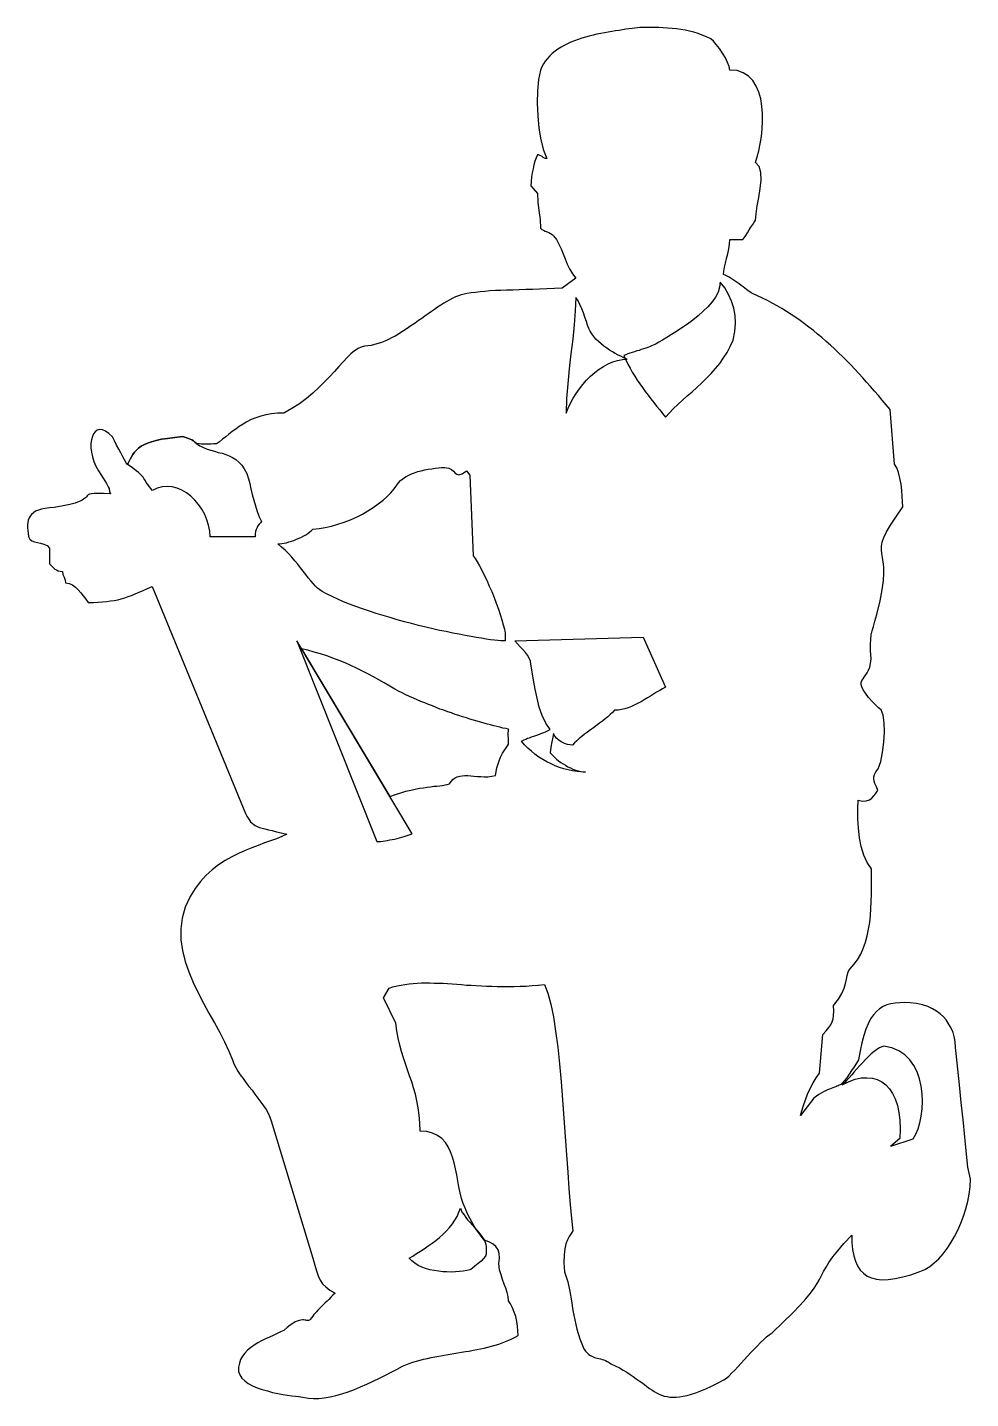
# Model space of a CAD drawing. Extents: x 665 to 752, y -482 to -354.
import ezdxf

# ---------------------------------------------------------------- set-up
doc = ezdxf.new("R2010")
doc.units = 0
doc.layers.add('7', color=7, linetype='CONTINUOUS')

msp = doc.modelspace()

# ---------------------------------------------------------------- linework, layer by layer
at = {"layer": '7', "linetype": 'CONTINUOUS'}
for points in [[(706.19, -466.1), (706.03, -465.83), (705.83, -465.45), (705.62, -465.08), (705.43, -464.68), (705.22, -464.24), (705, -463.74), (704.85, -463.26), (704.73, -462.73), (704.62, -462.18), (704.51, -461.63), (704.41, -461.06), (704.3, -460.51), (704.17, -459.95), (704.02, -459.43), (703.84, -458.93), (703.62, -458.48), (703.36, -458.06), (703.03, -457.7), (702.64, -457.41), (702.18, -457.19), (701.64, -457.05), (701.02, -457.01), (700.99, -456.24), (700.94, -455.52), (700.84, -454.83), (700.72, -454.19), (700.58, -453.58), (700.41, -452.99), (700.24, -452.42), (700.04, -451.87), (699.85, -451.32), (699.65, -450.76), (699.46, -450.2), (699.28, -449.6), (699.12, -449.01), (698.98, -448.37), (698.85, -447.7), (698.77, -446.98), (697.61, -444.61), (698.13, -443.72), (698.49, -443.61), (698.87, -443.51), (699.24, -443.44), (699.6, -443.37), (699.99, -443.32), (700.36, -443.29), (700.75, -443.26), (701.13, -443.23), (701.52, -443.23), (701.92, -443.23), (702.32, -443.25), (702.72, -443.26), (703.14, -443.27), (703.57, -443.3), (703.99, -443.33), (704.42, -443.36), (704.86, -443.39), (705.31, -443.43), (705.76, -443.45), (706.23, -443.48), (706.7, -443.51), (707.19, -443.54), (707.68, -443.55), (708.18, -443.56), (708.69, -443.58), (709.22, -443.58), (709.74, -443.56), (710.3, -443.55), (710.85, -443.52), (711.41, -443.48), (711.98, -443.44), (712.58, -443.37), (712.88, -444.19), (713.14, -445.2), (713.39, -446.38), (713.6, -447.72), (713.79, -449.2), (713.96, -450.76), (714.11, -452.41), (714.25, -454.1), (714.37, -455.81), (714.48, -457.52), (714.61, -459.21), (714.72, -460.83), (714.83, -462.37), (714.95, -463.81), (715.08, -465.11), (715.21, -466.26), (715.04, -466.53), (714.86, -466.8), (714.7, -467.11), (714.55, -467.47), (714.46, -467.93), (714.39, -468.49), (714.37, -469.2), (714.43, -470.08), (714.72, -471.01), (714.92, -471.91), (715.08, -472.79), (715.21, -473.66), (715.37, -474.53), (715.56, -475.42), (715.84, -476.32), (716.21, -477.24), (716.38, -477.45), (716.54, -477.62), (716.69, -477.75), (716.85, -477.85), (717.01, -477.95), (717.15, -478), (717.3, -478.06), (717.45, -478.1), (717.61, -478.14), (717.76, -478.18), (717.91, -478.22), (718.06, -478.27), (718.23, -478.32), (718.39, -478.4), (718.56, -478.5), (718.73, -478.62), (719.14, -478.82), (719.53, -479.01), (719.87, -479.21), (720.22, -479.41), (720.52, -479.61), (720.81, -479.81), (721.09, -480.01), (721.35, -480.2), (721.6, -480.38), (721.85, -480.56), (722.08, -480.74), (722.3, -480.91), (722.53, -481.06), (722.75, -481.2), (722.98, -481.33), (723.2, -481.44), (723.44, -481.54), (723.69, -481.62), (723.94, -481.68), (724.2, -481.72), (724.49, -481.73), (724.78, -481.73), (725.1, -481.71), (725.44, -481.65), (725.8, -481.57), (726.2, -481.46), (726.62, -481.32), (727.07, -481.15), (727.56, -480.95), (728.07, -480.71), (728.63, -480.44), (729.23, -480.13), (729.45, -479.95), (729.7, -479.73), (729.96, -479.48), (730.24, -479.21), (730.53, -478.9), (730.82, -478.58), (731.12, -478.25), (731.43, -477.92), (731.73, -477.59), (732.03, -477.26), (732.34, -476.95), (732.63, -476.65), (732.92, -476.37), (733.19, -476.12), (733.44, -475.92), (733.69, -475.74), (734.74, -474.76), (735.6, -473.91), (736.29, -473.19), (736.83, -472.59), (737.26, -472.05), (737.59, -471.59), (737.87, -471.18), (738.09, -470.79), (738.28, -470.42), (738.47, -470.04), (738.71, -469.64), (738.98, -469.2), (739.34, -468.7), (739.8, -468.12), (740.37, -467.46), (741.1, -466.67), (741.11, -467.38), (741.18, -468.01), (741.28, -468.59), (741.43, -469.09), (741.64, -469.53), (741.87, -469.92), (742.18, -470.22), (742.52, -470.47), (742.92, -470.65), (743.38, -470.76), (743.9, -470.82), (744.48, -470.8), (745.12, -470.71), (745.83, -470.55), (746.59, -470.35), (747.43, -470.06), (747.88, -469.86), (748.33, -469.59), (748.75, -469.26), (749.17, -468.87), (749.57, -468.41), (749.94, -467.91), (750.3, -467.39), (750.65, -466.81), (750.95, -466.2), (751.23, -465.57), (751.48, -464.9), (751.68, -464.24), (751.86, -463.55), (751.99, -462.86), (752.09, -462.17), (752.13, -461.47), (751.88, -460.34), (751.67, -458.23), (751.46, -456.22), (751.27, -454.36), (751.09, -452.69), (750.94, -451.25), (750.81, -450.07), (750.73, -449.22), (750.69, -448.72), (750.68, -448.54), (750.63, -448.33), (750.58, -448.1), (750.5, -447.84), (750.39, -447.56), (750.23, -447.27), (750.05, -446.98), (749.85, -446.67), (749.6, -446.4), (749.31, -446.12), (748.96, -445.86), (748.59, -445.64), (748.15, -445.43), (747.66, -445.28), (747.12, -445.15), (746.53, -445.08), (746.03, -445.06), (745.56, -445.07), (745.13, -445.1), (744.72, -445.17), (744.35, -445.28), (744, -445.43), (743.68, -445.64), (743.38, -445.89), (743.12, -446.2), (742.85, -446.58), (742.63, -447.02), (742.41, -447.53), (742.22, -448.13), (742.04, -448.79), (741.87, -449.53), (741.72, -450.38), (741.53, -450.68), (741.31, -451.03), (741.07, -451.37), (740.85, -451.72), (740.63, -452.04), (740.42, -452.31), (740.23, -452.53), (740.08, -452.67), (740.01, -452.71), (739.92, -452.75), (739.83, -452.8), (739.72, -452.84), (739.61, -452.88), (739.48, -452.92), (739.34, -452.98), (739.19, -453.03), (739.03, -453.1), (738.85, -453.18), (738.67, -453.27), (738.47, -453.36), (738.27, -453.49), (738.05, -453.61), (737.81, -453.76), (737.56, -453.93), (736.33, -455.55), (736.46, -455.12), (736.61, -454.63), (736.79, -454.11), (736.99, -453.57), (737.24, -453.04), (737.51, -452.52), (737.8, -452.04), (738.11, -451.61), (738.4, -448.04), (738.71, -447.68), (738.96, -447.38), (739.14, -447.12), (739.27, -446.85), (739.37, -446.58), (739.41, -446.25), (739.43, -445.85), (739.41, -445.33), (739.87, -444.75), (740.17, -444.21), (740.38, -443.73), (740.52, -443.29), (740.6, -442.89), (740.67, -442.53), (740.77, -442.21), (740.91, -441.95), (741.29, -441.53), (741.64, -441.08), (741.93, -440.57), (742.16, -440.03), (742.37, -439.46), (742.54, -438.85), (742.66, -438.24), (742.76, -437.61), (742.83, -436.96), (742.87, -436.31), (742.91, -435.67), (742.92, -435.02), (742.92, -434.4), (742.92, -433.78), (742.92, -433.2), (742.92, -432.63), (742.52, -432.05), (742.22, -431.36), (741.98, -430.57), (741.83, -429.75), (741.72, -428.86), (741.67, -427.98), (741.65, -427.09), (741.68, -426.25), (742.09, -426.33), (742.44, -426.32), (742.73, -426.22), (742.96, -426.06), (743.16, -425.86), (743.31, -425.67), (743.43, -425.49), (743.53, -425.35), (743.38, -425), (743.25, -424.71), (743.17, -424.48), (743.13, -424.26), (743.14, -424.07), (743.21, -423.86), (743.34, -423.62), (743.55, -423.35), (743.78, -422.66), (743.96, -421.81), (744.08, -420.87), (744.13, -419.93), (744.11, -419.06), (744.02, -418.34), (743.84, -417.86), (743.57, -417.68), (743.06, -417.14), (742.66, -416.7), (742.36, -416.31), (742.15, -416), (742.03, -415.73), (741.98, -415.51), (741.98, -415.32), (742.04, -415.14), (742.14, -414.97), (742.26, -414.81), (742.38, -414.63), (742.52, -414.41), (742.66, -414.17), (742.77, -413.88), (742.85, -413.54), (742.9, -413.12), (742.85, -412.35), (742.84, -411.77), (742.87, -411.3), (742.91, -410.9), (742.99, -410.52), (743.1, -410.12), (743.24, -409.62), (743.42, -408.99), (743.72, -407.74), (743.93, -406.71), (744.03, -405.85), (744.07, -405.15), (744.06, -404.57), (744.02, -404.1), (743.95, -403.7), (743.89, -403.34), (743.85, -403), (743.86, -402.66), (743.92, -402.29), (744.07, -401.84), (744.32, -401.33), (744.68, -400.7), (745.18, -399.94), (745.83, -399), (745.81, -398.54), (745.78, -398.03), (745.74, -397.46), (745.67, -396.88), (745.56, -396.32), (745.44, -395.8), (745.27, -395.38), (745.07, -395.04), (744.66, -389.95), (744.3, -389.5), (743.93, -389.07), (743.57, -388.65), (743.21, -388.23), (742.84, -387.82), (742.48, -387.4), (742.11, -386.99), (741.75, -386.59), (741.38, -386.2), (741, -385.81), (740.63, -385.43), (740.26, -385.05), (739.87, -384.68), (739.5, -384.32), (739.11, -383.96), (738.72, -383.62), (738.32, -383.27), (737.93, -382.94), (737.53, -382.61), (737.12, -382.29), (736.72, -381.99), (736.3, -381.68), (735.89, -381.39), (735.46, -381.11), (735.03, -380.84), (734.6, -380.56), (734.16, -380.31), (733.72, -380.06), (733.26, -379.83), (732.81, -379.61), (732.34, -379.39), (731.87, -379.18), (731.74, -379.11), (731.62, -379.01), (731.48, -378.92), (731.33, -378.79), (731.16, -378.68), (731, -378.54), (730.82, -378.42), (730.64, -378.28), (730.46, -378.14), (730.26, -378.02), (730.09, -377.89), (729.89, -377.77), (729.71, -377.66), (729.53, -377.56), (729.35, -377.47), (729.19, -377.4), (729.21, -377.09), (729.28, -376.73), (729.37, -376.35), (729.48, -375.92), (729.59, -375.48), (729.67, -375.02), (729.74, -374.58), (729.77, -374.16), (730.97, -374.16), (731.09, -374), (731.25, -373.78), (731.4, -373.53), (731.56, -373.26), (731.73, -373), (731.9, -372.75), (732.03, -372.55), (732.16, -372.38), (732.21, -371.77), (732.32, -371.03), (732.48, -370.24), (732.6, -369.41), (732.68, -368.64), (732.66, -367.93), (732.5, -367.36), (732.16, -366.99), (732.32, -366.48), (732.48, -365.9), (732.6, -365.26), (732.71, -364.59), (732.78, -363.88), (732.82, -363.16), (732.81, -362.44), (732.75, -361.75), (732.64, -361.08), (732.46, -360.45), (732.21, -359.89), (731.9, -359.39), (731.51, -358.98), (731.01, -358.66), (730.44, -358.46), (729.77, -358.4), (729.71, -358.08), (729.57, -357.69), (729.37, -357.26), (729.1, -356.82), (728.81, -356.39), (728.52, -356.02), (728.25, -355.71), (728, -355.51), (727.61, -355.31), (727.21, -355.16), (726.82, -355.01), (726.42, -354.89), (726.04, -354.79), (725.64, -354.71), (725.23, -354.64), (724.82, -354.58), (724.42, -354.53), (724, -354.5), (723.59, -354.47), (723.18, -354.46), (722.75, -354.46), (722.32, -354.44), (721.88, -354.44), (721.43, -354.44), (721.2, -354.48), (720.95, -354.51), (720.69, -354.55), (720.4, -354.58), (720.11, -354.62), (719.8, -354.66), (719.49, -354.72), (719.15, -354.76), (718.82, -354.82), (718.48, -354.87), (718.13, -354.94), (717.79, -355.01), (717.43, -355.08), (717.08, -355.16), (716.72, -355.24), (716.38, -355.34), (716.02, -355.45), (715.68, -355.56), (715.34, -355.69), (715.02, -355.82), (714.69, -355.96), (714.39, -356.11), (714.1, -356.28), (713.81, -356.46), (713.54, -356.65), (713.28, -356.86), (713.05, -357.08), (712.84, -357.32), (712.64, -357.57), (712.47, -357.83), (712.31, -358.1), (712.19, -358.4), (712.01, -359.29), (711.91, -360.33), (711.88, -361.48), (711.94, -362.65), (712.05, -363.81), (712.23, -364.89), (712.48, -365.86), (712.78, -366.63), (712.67, -366.62), (712.56, -366.58), (712.45, -366.52), (712.34, -366.45), (712.23, -366.38), (712.12, -366.33), (712.01, -366.29), (711.9, -366.27), (711.79, -366.56), (711.68, -366.87), (711.58, -367.21), (711.5, -367.57), (711.41, -367.94), (711.36, -368.33), (711.32, -368.75), (711.3, -369.15), (711.9, -369.87), (711.94, -370.67), (712.05, -371.47), (712.15, -372.28), (712.19, -373.09), (712.31, -373.21), (712.47, -373.29), (712.63, -373.38), (712.8, -373.44), (712.96, -373.51), (713.13, -373.6), (713.27, -373.68), (713.39, -373.8), (713.69, -374.16), (713.9, -374.58), (714.1, -375.03), (714.29, -375.49), (714.47, -375.96), (714.68, -376.43), (714.9, -376.89), (715.16, -377.33), (715.46, -377.74), (714.21, -378.67), (713.49, -378.71), (712.78, -378.74), (712.11, -378.76), (711.44, -378.79), (710.82, -378.81), (710.21, -378.83), (709.62, -378.85), (709.05, -378.86), (708.51, -378.89), (708, -378.9), (707.5, -378.93), (707.02, -378.97), (706.58, -379.01), (706.15, -379.06), (705.74, -379.11), (705.35, -379.18), (705.1, -379.22), (704.84, -379.29), (704.57, -379.39), (704.31, -379.48), (704.05, -379.61), (703.77, -379.76), (703.5, -379.91), (703.22, -380.08), (702.93, -380.26), (702.64, -380.44), (702.35, -380.64), (702.06, -380.84), (701.77, -381.06), (701.46, -381.27), (701.16, -381.49), (700.86, -381.69), (700.55, -381.92), (700.25, -382.12), (699.94, -382.34), (699.63, -382.54), (699.32, -382.74), (699, -382.94), (698.69, -383.12), (698.37, -383.28), (698.07, -383.44), (697.75, -383.59), (697.43, -383.71), (697.11, -383.82), (696.79, -383.92), (696.48, -383.99), (696.17, -384.04), (695.85, -384.07), (695.55, -384.14), (695.25, -384.28), (694.91, -384.5), (694.58, -384.78), (694.24, -385.12), (693.86, -385.52), (693.48, -385.95), (693.05, -386.41), (692.61, -386.9), (692.12, -387.4), (691.6, -387.91), (691.04, -388.43), (690.45, -388.94), (689.8, -389.41), (689.11, -389.86), (688.36, -390.29), (687.77, -390.3), (687.2, -390.36), (686.69, -390.44), (686.21, -390.57), (685.75, -390.72), (685.34, -390.88), (684.94, -391.09), (684.58, -391.3), (684.22, -391.53), (683.89, -391.77), (683.57, -392), (683.26, -392.25), (682.97, -392.49), (682.68, -392.72), (682.39, -392.94), (682.1, -393.15), (681.84, -393.15), (681.61, -393.17), (681.37, -393.17), (681.16, -393.17), (680.94, -393.17), (680.72, -393.17), (680.5, -393.15), (680.25, -393.12), (680.11, -392.97), (679.98, -392.86), (679.82, -392.76), (679.67, -392.7), (679.51, -392.63), (679.33, -392.57), (679.16, -392.53), (678.97, -392.47), (678.23, -392.54), (677.57, -392.63), (677, -392.72), (676.51, -392.83), (676.06, -392.94), (675.69, -393.08), (675.37, -393.22), (675.1, -393.37), (674.86, -393.54), (674.67, -393.72), (674.49, -393.91), (674.35, -394.12), (674.21, -394.34), (674.09, -394.57), (673.98, -394.81), (673.85, -395.07), (673.73, -394.89), (673.58, -394.64), (673.41, -394.34), (673.23, -393.99), (673.04, -393.62), (672.83, -393.25), (672.64, -392.86), (672.44, -392.5), (672.11, -392.18), (671.79, -391.96), (671.52, -391.85), (671.26, -391.82), (671.03, -391.88), (670.84, -392.02), (670.69, -392.21), (670.58, -392.47), (670.5, -392.78), (670.45, -393.12), (670.45, -393.51), (670.5, -393.91), (670.58, -394.34), (670.72, -394.77), (670.91, -395.21), (671.14, -395.64), (671.59, -396.34), (671.88, -396.83), (672.06, -397.12), (672.14, -397.28), (672.15, -397.38), (672.17, -397.46), (672.18, -397.57), (672.25, -397.78), (671.61, -397.74), (671.13, -397.74), (670.76, -397.74), (670.5, -397.77), (670.32, -397.82), (670.19, -397.88), (670.09, -397.96), (670.03, -398.06), (669.93, -398.15), (669.8, -398.26), (669.61, -398.39), (669.35, -398.51), (668.99, -398.65), (668.49, -398.78), (667.86, -398.91), (667.04, -399.05), (666.6, -399.08), (666.21, -399.14), (665.87, -399.2), (665.58, -399.3), (665.31, -399.41), (665.11, -399.54), (664.94, -399.69), (664.8, -399.85), (664.71, -400.03), (664.62, -400.23), (664.58, -400.45), (664.55, -400.68), (664.55, -400.93), (664.58, -401.19), (664.61, -401.47), (664.65, -401.76), (664.76, -402.01), (664.95, -402.16), (665.2, -402.26), (665.49, -402.31), (665.78, -402.37), (666.09, -402.47), (666.38, -402.6), (666.61, -402.84), (666.61, -404.28), (666.72, -404.41), (666.85, -404.54), (666.97, -404.66), (667.1, -404.77), (667.25, -404.86), (667.41, -404.94), (667.59, -404.98), (667.8, -404.99), (667.84, -405.27), (667.95, -405.53), (668.06, -405.81), (668.1, -406.07), (668.42, -406.11), (668.73, -406.25), (669, -406.45), (669.27, -406.69), (669.5, -406.98), (669.74, -407.27), (669.97, -407.58), (670.19, -407.87), (670.68, -407.87), (671.12, -407.86), (671.53, -407.83), (671.92, -407.79), (672.28, -407.74), (672.61, -407.69), (672.94, -407.62), (673.27, -407.54), (673.59, -407.44), (673.91, -407.34), (674.23, -407.22), (674.57, -407.08), (674.92, -406.93), (675.3, -406.76), (675.71, -406.58), (676.13, -406.39), (684.81, -427.49), (684.94, -427.73), (685.05, -427.93), (685.16, -428.11), (685.28, -428.27), (685.41, -428.4), (685.56, -428.51), (685.71, -428.61), (685.89, -428.69), (686.1, -428.78), (686.35, -428.86), (686.61, -428.93), (686.93, -429.01), (687.27, -429.08), (687.67, -429.18), (688.12, -429.28), (688.63, -429.4), (688.17, -429.62), (687.67, -429.83), (687.13, -430.02), (686.57, -430.23), (685.99, -430.45), (685.38, -430.67), (684.77, -430.92), (684.15, -431.2), (683.53, -431.51), (682.91, -431.86), (682.3, -432.26), (681.72, -432.72), (681.15, -433.23), (680.63, -433.81), (680.13, -434.46), (679.67, -435.19), (679.2, -436.2), (678.91, -437.21), (678.79, -438.22), (678.8, -439.23), (678.95, -440.22), (679.2, -441.23), (679.53, -442.21), (679.95, -443.19), (680.4, -444.16), (680.9, -445.11), (681.41, -446.04), (681.92, -446.95), (682.41, -447.85), (682.86, -448.72), (683.26, -449.58), (683.58, -450.39), (683.72, -450.74), (683.89, -451.08), (684.09, -451.43), (684.32, -451.77), (684.58, -452.13), (684.84, -452.49), (685.12, -452.85), (685.41, -453.21), (685.68, -453.58), (685.96, -453.94), (686.22, -454.3), (686.47, -454.66), (686.71, -455.01), (686.9, -455.35), (687.06, -455.7), (687.19, -456.04), (691.04, -468.81), (691.24, -469.45), (691.39, -469.99), (691.56, -470.44), (691.74, -470.84), (691.96, -471.19), (692.25, -471.49), (692.63, -471.77), (693.13, -472.05), (692.92, -472.25), (692.73, -472.45), (692.54, -472.64), (692.37, -472.81), (692.21, -472.96), (692.05, -473.11), (691.92, -473.25), (691.78, -473.39), (691.65, -473.53), (691.51, -473.65), (691.4, -473.79), (691.28, -473.93), (691.16, -474.06), (691.04, -474.2), (690.92, -474.35), (690.8, -474.52), (690.73, -474.56), (690.64, -474.59), (690.58, -474.6), (690.49, -474.59), (690.41, -474.58), (690.31, -474.56), (690.2, -474.55), (690.08, -474.55), (689.94, -474.56), (689.79, -474.6), (689.61, -474.66), (689.41, -474.74), (689.19, -474.87), (688.94, -475.03), (688.67, -475.25), (688.36, -475.52), (688.06, -475.67), (687.73, -475.82), (687.37, -475.99), (687.02, -476.15), (686.65, -476.32), (686.29, -476.5), (685.95, -476.69), (685.6, -476.9), (685.28, -477.13), (684.99, -477.37), (684.74, -477.63), (684.52, -477.92), (684.34, -478.24), (684.23, -478.57), (684.16, -478.94), (684.16, -479.34), (684.26, -479.66), (684.45, -479.95), (684.73, -480.21), (685.06, -480.45), (685.45, -480.66), (685.89, -480.85), (686.35, -481.02), (686.83, -481.15), (687.31, -481.28), (687.8, -481.38), (688.27, -481.47), (688.7, -481.54), (689.1, -481.6), (689.44, -481.64), (689.72, -481.68), (689.93, -481.71), (690.66, -481.82), (691.11, -481.86), (691.61, -481.86), (692.12, -481.8), (692.65, -481.71), (693.2, -481.58), (693.75, -481.42), (694.33, -481.22), (694.91, -481.02), (695.49, -480.77), (696.08, -480.52), (696.66, -480.24), (697.24, -479.97), (697.79, -479.69), (698.34, -479.4), (698.88, -479.12), (699.39, -478.85), (699.7, -478.72), (700.01, -478.6), (700.35, -478.49), (700.68, -478.39), (701.01, -478.29), (701.34, -478.21), (701.69, -478.13), (702.03, -478.04), (702.38, -477.98), (702.74, -477.92), (703.08, -477.85), (703.44, -477.8), (703.8, -477.73), (704.16, -477.67), (704.51, -477.62), (704.86, -477.56), (705.22, -477.49), (705.58, -477.44), (705.93, -477.37), (706.27, -477.3), (706.63, -477.23), (706.97, -477.16), (707.31, -477.08), (707.64, -476.99), (707.97, -476.9), (708.31, -476.8), (708.62, -476.69), (708.94, -476.57), (709.24, -476.44), (709.54, -476.3), (709.84, -476.15), (710.12, -475.99), (710.1, -475.57), (710.06, -475.13), (709.99, -474.69), (709.89, -474.24), (709.76, -473.82), (709.6, -473.43), (709.42, -473.07), (709.22, -472.77), (709.19, -472.36), (709.11, -471.99), (708.98, -471.6), (708.83, -471.22), (708.68, -470.8), (708.53, -470.36), (708.4, -469.88), (708.31, -469.32), (708.39, -468.81), (708.36, -468.38), (708.25, -468.04), (708.06, -467.74), (707.79, -467.5), (707.46, -467.32), (707.1, -467.17), (706.97, -467.13), (706.97, -467.13), (706.19, -466.1)], [(719.94, -384.93), (720.12, -385.33), (720.3, -385.72), (720.51, -386.1), (720.72, -386.48), (720.94, -386.85), (721.17, -387.21), (721.41, -387.57), (721.65, -387.91), (721.92, -388.27), (722.18, -388.62), (722.44, -388.96), (722.71, -389.31), (722.98, -389.64), (723.26, -389.99), (723.53, -390.32), (723.81, -390.66), (724.17, -390.26), (724.54, -389.86), (724.96, -389.48), (725.39, -389.09), (725.81, -388.69), (726.27, -388.3), (726.71, -387.89), (727.17, -387.47), (727.61, -387.04), (728.04, -386.6), (728.45, -386.14), (728.84, -385.66), (729.2, -385.16), (729.53, -384.64), (729.82, -384.09), (730.07, -383.49), (730.24, -382.69), (730.31, -381.93), (730.26, -381.21), (730.14, -380.52), (729.93, -379.87), (729.66, -379.25), (729.3, -378.65), (728.88, -378.1), (728.83, -378.57), (728.68, -379.04), (728.44, -379.5), (728.12, -379.95), (727.74, -380.4), (727.31, -380.82), (726.84, -381.24), (726.35, -381.64), (725.84, -382.01), (725.33, -382.37), (724.83, -382.69), (724.36, -382.99), (723.92, -383.26), (723.52, -383.49), (723.19, -383.68), (722.93, -383.84), (722.8, -383.91), (722.66, -383.98), (722.51, -384.04), (722.33, -384.11), (722.15, -384.18), (721.96, -384.25), (721.75, -384.32), (721.54, -384.38), (721.34, -384.45), (721.13, -384.51), (720.91, -384.58), (720.7, -384.65), (720.49, -384.72), (720.3, -384.79), (720.12, -384.86), (719.94, -384.93)], [(715.46, -379.54), (715.42, -380.78), (715.33, -382.08), (715.19, -383.42), (715.02, -384.79), (714.86, -386.17), (714.72, -387.55), (714.62, -388.94), (714.58, -390.29), (714.76, -389.82), (714.98, -389.35), (715.23, -388.89), (715.51, -388.45), (715.81, -388.02), (716.13, -387.61), (716.47, -387.21), (716.85, -386.85), (717.23, -386.5), (717.63, -386.2), (718.05, -385.94), (718.48, -385.7), (718.9, -385.52), (719.35, -385.38), (719.8, -385.3), (720.25, -385.27), (720.07, -385.2), (719.86, -385.11), (719.64, -385), (719.39, -384.89), (719.14, -384.75), (718.88, -384.6), (718.61, -384.43), (718.34, -384.25), (718.08, -384.06), (717.83, -383.85), (717.58, -383.64), (717.34, -383.41), (717.14, -383.17), (716.96, -382.92), (716.79, -382.68), (716.67, -382.41), (716.56, -382.11), (716.45, -381.76), (716.32, -381.38), (716.18, -380.98), (716.03, -380.58), (715.86, -380.19), (715.68, -379.84), (715.46, -379.54)], [(685.7, -401.79), (681.51, -401.77), (681.48, -401.24), (681.37, -400.71), (681.22, -400.19), (681.01, -399.69), (680.75, -399.22), (680.45, -398.78), (680.1, -398.38), (679.73, -398), (679.33, -397.7), (678.9, -397.45), (678.46, -397.26), (678, -397.13), (677.53, -397.09), (677.06, -397.13), (676.6, -397.26), (676.15, -397.48), (675.97, -397.26), (675.82, -397.05), (675.69, -396.88), (675.59, -396.73), (675.51, -396.59), (675.44, -396.47), (675.36, -396.36), (675.29, -396.25), (675.21, -396.15), (675.11, -396.04), (674.99, -395.92), (674.85, -395.79), (674.66, -395.64), (674.43, -395.47), (674.17, -395.29), (673.85, -395.07), (673.98, -394.81), (674.09, -394.57), (674.21, -394.34), (674.35, -394.12), (674.49, -393.91), (674.67, -393.72), (674.86, -393.54), (675.1, -393.37), (675.37, -393.22), (675.69, -393.08), (676.06, -392.94), (676.51, -392.83), (677, -392.72), (677.57, -392.63), (678.23, -392.54), (678.97, -392.47), (679.16, -392.53), (679.33, -392.57), (679.51, -392.63), (679.67, -392.7), (679.82, -392.76), (679.98, -392.86), (680.11, -392.97), (680.25, -393.12), (680.57, -393.33), (680.9, -393.48), (681.23, -393.62), (681.58, -393.73), (681.92, -393.83), (682.27, -393.93), (682.62, -394.02), (682.96, -394.13), (683.28, -394.26), (683.6, -394.41), (683.9, -394.6), (684.19, -394.84), (684.45, -395.13), (684.69, -395.47), (684.91, -395.89), (685.09, -396.39), (685.2, -396.83), (685.31, -397.31), (685.43, -397.84), (685.57, -398.36), (685.72, -398.9), (685.89, -399.43), (686.07, -399.91), (686.29, -400.34), (686.18, -400.48), (686.06, -400.61), (685.96, -400.77), (685.88, -400.92), (685.79, -401.1), (685.74, -401.3), (685.71, -401.53), (685.7, -401.79)], [(687.8, -402.44), (687.98, -402.42), (688.17, -402.41), (688.38, -402.37), (688.6, -402.33), (688.83, -402.26), (689.07, -402.19), (689.3, -402.11), (689.54, -402.01), (689.77, -401.91), (689.99, -401.8), (690.22, -401.69), (690.41, -401.58), (690.6, -401.46), (690.77, -401.32), (690.92, -401.19), (691.04, -401.06), (691.63, -401), (692.21, -400.92), (692.8, -400.78), (693.38, -400.61), (693.97, -400.42), (694.54, -400.19), (695.11, -399.94), (695.65, -399.66), (696.17, -399.36), (696.67, -399.04), (697.13, -398.72), (697.57, -398.38), (697.95, -398.03), (698.3, -397.68), (698.6, -397.32), (698.85, -396.98), (699, -396.76), (699.2, -396.56), (699.42, -396.39), (699.65, -396.22), (699.92, -396.07), (700.21, -395.94), (700.5, -395.82), (700.8, -395.72), (701.12, -395.64), (701.44, -395.56), (701.77, -395.49), (702.09, -395.45), (702.4, -395.4), (702.71, -395.36), (703.01, -395.35), (703.3, -395.33), (703.68, -395.39), (703.94, -395.51), (704.12, -395.68), (704.27, -395.85), (704.42, -395.97), (704.62, -396.01), (704.91, -395.92), (705.32, -395.65), (705.64, -396.04), (705.94, -403.56), (706.12, -403.79), (706.32, -404.1), (706.52, -404.47), (706.74, -404.88), (706.97, -405.34), (707.2, -405.82), (707.42, -406.35), (707.66, -406.87), (707.88, -407.41), (708.08, -407.95), (708.28, -408.49), (708.46, -409), (708.61, -409.5), (708.73, -409.96), (708.84, -410.37), (708.91, -410.74), (708.91, -411.45), (708.73, -411.45), (708.51, -411.43), (708.24, -411.42), (707.92, -411.38), (707.55, -411.34), (707.14, -411.28), (706.7, -411.21), (706.23, -411.14), (705.74, -411.05), (705.2, -410.95), (704.63, -410.84), (704.05, -410.73), (703.44, -410.59), (702.83, -410.47), (702.2, -410.32), (701.55, -410.16), (700.88, -410.01), (700.22, -409.83), (699.56, -409.67), (698.89, -409.49), (698.23, -409.29), (697.58, -409.1), (696.93, -408.89), (696.3, -408.68), (695.66, -408.48), (695.05, -408.26), (694.47, -408.04), (693.91, -407.81), (693.37, -407.58), (692.84, -407.34), (692.37, -407.11), (691.92, -406.86), (691.71, -406.72), (691.5, -406.56), (691.29, -406.35), (691.09, -406.11), (690.87, -405.87), (690.63, -405.59), (690.41, -405.28), (690.16, -404.98), (689.91, -404.65), (689.65, -404.33), (689.37, -404), (689.1, -403.67), (688.79, -403.34), (688.47, -403.03), (688.14, -402.73), (687.8, -402.44)], [(689.57, -411.45), (697, -430.09), (697.18, -430.09), (697.36, -430.08), (697.55, -430.05), (697.76, -430.04), (697.97, -429.99), (698.19, -429.95), (698.41, -429.91), (698.65, -429.87), (698.87, -429.81), (699.09, -429.76), (699.31, -429.7), (699.52, -429.63), (699.72, -429.57), (699.92, -429.51), (700.1, -429.44), (700.28, -429.37), (689.57, -411.45)], [(709.81, -411.45), (721.72, -411.09), (723.81, -415.76), (723.53, -415.9), (723.26, -416.05), (722.98, -416.22), (722.69, -416.4), (722.42, -416.58), (722.12, -416.74), (721.83, -416.92), (721.54, -417.1), (721.25, -417.25), (720.95, -417.4), (720.65, -417.54), (720.34, -417.67), (720.02, -417.76), (719.71, -417.83), (719.39, -417.89), (719.06, -417.9), (718.88, -418.1), (718.67, -418.3), (718.45, -418.51), (718.2, -418.7), (717.94, -418.91), (717.67, -419.1), (717.4, -419.31), (717.12, -419.52), (716.83, -419.71), (716.56, -419.92), (716.29, -420.13), (716.03, -420.32), (715.78, -420.53), (715.56, -420.74), (715.35, -420.93), (715.17, -421.14), (714.94, -421.12), (714.69, -421.07), (714.43, -420.98), (714.18, -420.86), (713.93, -420.72), (713.71, -420.53), (713.53, -420.31), (713.39, -420.06), (713.35, -420.39), (713.25, -420.82), (713.14, -421.32), (713.1, -421.85), (713.22, -421.99), (713.36, -422.13), (713.52, -422.28), (713.69, -422.43), (713.87, -422.59), (714.08, -422.74), (714.29, -422.88), (714.51, -423.01), (714.73, -423.14), (714.97, -423.26), (715.2, -423.37), (715.44, -423.46), (715.68, -423.54), (715.92, -423.6), (716.14, -423.62), (716.38, -423.64), (715.98, -423.62), (715.59, -423.58), (715.17, -423.53), (714.77, -423.44), (714.37, -423.33), (713.96, -423.21), (713.57, -423.06), (713.17, -422.88), (712.78, -422.68), (712.41, -422.48), (712.04, -422.24), (711.68, -421.98), (711.35, -421.7), (711.01, -421.41), (710.71, -421.11), (710.42, -420.78), (710.54, -420.71), (710.68, -420.64), (710.83, -420.57), (711, -420.5), (711.18, -420.45), (711.37, -420.38), (711.57, -420.31), (711.76, -420.24), (711.95, -420.17), (712.15, -420.1), (712.33, -420.03), (712.51, -419.96), (712.67, -419.89), (712.84, -419.82), (712.98, -419.75), (713.1, -419.68), (712.69, -419.09), (712.35, -418.39), (712.08, -417.61), (711.87, -416.78), (711.69, -415.94), (711.54, -415.11), (711.41, -414.32), (711.3, -413.6), (711.26, -413.33), (711.15, -413.07), (710.99, -412.79), (710.79, -412.53), (710.56, -412.25), (710.3, -411.99), (710.05, -411.71), (709.81, -411.45)], [(698.2, -425.9), (698.73, -425.71), (699.23, -425.56), (699.7, -425.42), (700.15, -425.31), (700.57, -425.23), (700.95, -425.14), (701.33, -425.09), (701.67, -425.03), (701.99, -425), (702.29, -424.96), (702.58, -424.94), (702.85, -424.91), (703.1, -424.88), (703.33, -424.84), (703.54, -424.8), (703.75, -424.74), (703.9, -424.51), (704.08, -424.31), (704.26, -424.18), (704.46, -424.08), (704.69, -424.01), (704.92, -423.98), (705.18, -423.97), (705.45, -423.97), (705.72, -424), (706.01, -424.01), (706.33, -424.04), (706.65, -424.05), (706.97, -424.07), (707.31, -424.07), (707.66, -424.02), (708.02, -423.97), (708.15, -423.26), (708.31, -422.7), (708.49, -422.24), (708.66, -421.88), (708.84, -421.61), (709.01, -421.38), (709.13, -421.2), (709.23, -421.04), (709.22, -420.79), (709.22, -420.51), (709.2, -420.17), (709.23, -419.66), (708.97, -419.6), (708.71, -419.55), (708.43, -419.48), (708.14, -419.41), (707.85, -419.34), (707.56, -419.26), (707.26, -419.19), (706.94, -419.09), (706.62, -419.01), (706.3, -418.91), (705.97, -418.81), (705.64, -418.72), (705.31, -418.61), (704.96, -418.51), (704.62, -418.39), (704.27, -418.28), (703.92, -418.15), (703.58, -418.04), (703.22, -417.9), (702.86, -417.78), (702.52, -417.64), (702.16, -417.5), (701.8, -417.36), (701.45, -417.22), (701.09, -417.07), (700.75, -416.92), (700.39, -416.77), (700.04, -416.62), (699.7, -416.45), (699.35, -416.29), (699, -416.12), (698.67, -415.95), (698.19, -415.66), (697.69, -415.36), (697.19, -415.08), (696.68, -414.79), (696.17, -414.52), (695.65, -414.25), (695.12, -413.99), (694.58, -413.74), (694.04, -413.49), (693.49, -413.27), (692.92, -413.05), (692.36, -412.84), (691.78, -412.66), (691.18, -412.49), (690.59, -412.32), (690.01, -412.18), (690.01, -412.19), (698.2, -425.9)], [(740.21, -452.69), (740.84, -452.4), (741.42, -452.19), (741.98, -452.06), (742.51, -452.04), (743.01, -452.08), (743.46, -452.2), (743.88, -452.41), (744.26, -452.69), (744.6, -453.06), (744.89, -453.5), (745.13, -454.01), (745.33, -454.61), (745.47, -455.27), (745.56, -456), (745.59, -456.82), (745.56, -457.7), (744.72, -458.41), (746.81, -457.73), (747.04, -457.3), (747.25, -456.79), (747.43, -456.22), (747.55, -455.6), (747.64, -454.92), (747.66, -454.23), (747.64, -453.54), (747.54, -452.84), (747.39, -452.16), (747.17, -451.51), (746.86, -450.92), (746.49, -450.38), (746.03, -449.91), (745.48, -449.53), (744.83, -449.26), (744.08, -449.11), (743.88, -449.16), (743.66, -449.27), (743.42, -449.42), (743.17, -449.6), (742.91, -449.83), (742.65, -450.07), (742.38, -450.34), (742.12, -450.63), (741.85, -450.92), (741.58, -451.21), (741.33, -451.5), (741.09, -451.77), (740.84, -452.04), (740.62, -452.29), (740.41, -452.51), (740.21, -452.69)], [(704.75, -464.16), (704.82, -464.36), (704.93, -464.57), (705.09, -464.79), (705.25, -465.03), (705.43, -465.25), (705.64, -465.48), (705.85, -465.72), (706.05, -465.95), (706.26, -466.19), (706.47, -466.42), (706.65, -466.66), (706.81, -466.88), (706.95, -467.1), (707.05, -467.32), (707.12, -467.53), (707.14, -467.74), (707.14, -468.45), (707.08, -468.62), (706.91, -468.83), (706.68, -469.08), (706.4, -469.31), (706.11, -469.55), (705.87, -469.73), (705.71, -469.86), (705.64, -469.9), (705.35, -469.96), (705.02, -470.02), (704.67, -470.06), (704.3, -470.08), (703.91, -470.1), (703.51, -470.08), (703.11, -470.07), (702.71, -470.03), (702.31, -469.96), (701.91, -469.88), (701.52, -469.77), (701.16, -469.64), (700.83, -469.48), (700.51, -469.28), (700.24, -469.06), (699.99, -468.81), (700.33, -468.61), (700.68, -468.38), (701.04, -468.16), (701.4, -467.93), (701.77, -467.68), (702.13, -467.43), (702.47, -467.17), (702.82, -466.88), (703.14, -466.59), (703.45, -466.28), (703.75, -465.97), (704.01, -465.63), (704.24, -465.29), (704.45, -464.93), (704.62, -464.54), (704.75, -464.16)]]:
    msp.add_lwpolyline(points, dxfattribs=at)

doc.saveas('drawing.dxf')
